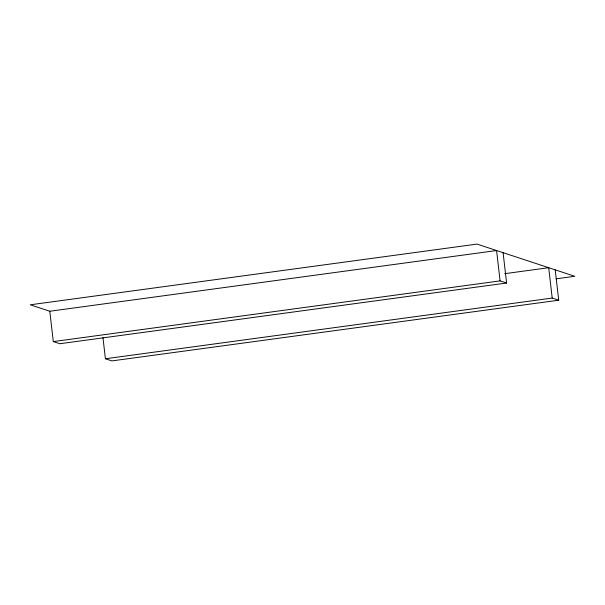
<?xml version="1.0" encoding="UTF-8"?>
<svg xmlns="http://www.w3.org/2000/svg" width="605" height="605" viewBox="0 0 605 605"><rect width="100%" height="100%" fill="white"/><g stroke="black" fill="none" stroke-linecap="round" stroke-linejoin="round"><path stroke-width="0.91" d="M556.048 278.829L574.75 276.288L477.042 244.095L30.25 304.799L49.791 311.242L496.584 250.538L500.093 280.886L506.612 283.027L503.095 252.686M504.668 273.687L548.697 267.705L552.206 298.053L558.717 300.201L555.208 269.853M49.791 311.242L53.3 341.591L500.093 280.886M506.612 283.027L59.819 343.731L53.3 341.591M102.963 337.605L105.414 358.757L552.206 298.053M558.717 300.201L111.925 360.905L105.414 358.757"/></g></svg>
